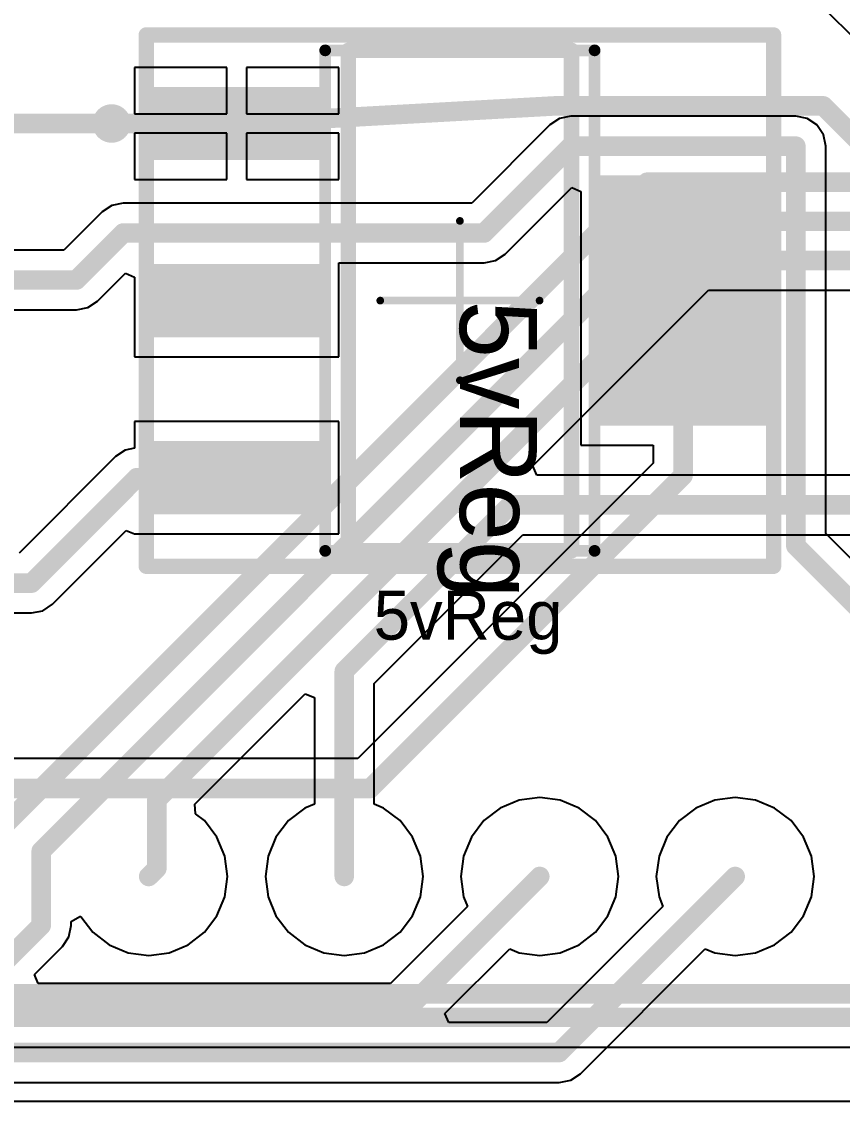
# Model space of a CAD drawing. Header units: millimetres. Extents: x 0 to 146, y 0 to 115.
# Drawn here: x 122.17 to 132.84, y 83.44 to 97.46 of the extents above; entities that cross this region are included whole.
import ezdxf

# ---------------------------------------------------------------- set-up
doc = ezdxf.new("R2010")
doc.units = ezdxf.units.MM
for name, color, linetype in [('BottomLayer', 5, 'Continuous'), ('BottomSolder', 6, 'Continuous'), ('Mechanical10', 56, 'Continuous'), ('Mechanical12', 56, 'Continuous'), ('Mechanical15', 56, 'Continuous'), ('MultiLayer', 9, 'Continuous'), ('PadHoleLayer', 156, 'Continuous'), ('TopLayer', 1, 'Continuous'), ('TopOverlay', 2, 'Continuous'), ('TopPaste', 8, 'Continuous'), ('TopSolder', 216, 'Continuous')]:
    doc.layers.add(name, color=color, linetype=linetype)

# ---------------------------------------------------------------- blocks, each defined once
blk = doc.blocks.new('T_____I___________LM1117MPX_3_3_NOPB_0_20')
at = {"layer": 'TopLayer'}
for points in [[(-1.625, 3.975), (1.625, 3.975), (1.625, 1.825), (-1.625, 1.825)], [(-2.775, -1.825), (-1.825, -1.825), (-1.825, -3.975), (-2.775, -3.975)], [(-0.475, -1.825), (0.475, -1.825), (0.475, -3.975), (-0.475, -3.975)], [(1.825, -1.825), (2.775, -1.825), (2.775, -3.975), (1.825, -3.975)]]:
    blk.add_hatch(color=1, dxfattribs=at).paths.add_polyline_path(points)
at = {"layer": 'TopPaste'}
for points in [[(-1.625, 3.975), (1.625, 3.975), (1.625, 1.825), (-1.625, 1.825)], [(-2.775, -1.825), (-1.825, -1.825), (-1.825, -3.975), (-2.775, -3.975)], [(-0.475, -1.825), (0.475, -1.825), (0.475, -3.975), (-0.475, -3.975)], [(1.825, -1.825), (2.775, -1.825), (2.775, -3.975), (1.825, -3.975)]]:
    blk.add_hatch(color=8, dxfattribs=at).paths.add_polyline_path(points)
at = {"layer": 'TopSolder'}
for points in [[(-1.625, 3.975), (1.625, 3.975), (1.625, 1.825), (-1.625, 1.825)], [(-2.775, -1.825), (-1.825, -1.825), (-1.825, -3.975), (-2.775, -3.975)], [(-0.475, -1.825), (0.475, -1.825), (0.475, -3.975), (-0.475, -3.975)], [(1.825, -1.825), (2.775, -1.825), (2.775, -3.975), (1.825, -3.975)]]:
    blk.add_hatch(color=216, dxfattribs=at).paths.add_polyline_path(points)
at = {"layer": 'Mechanical10', "const_width": 0.2}
for points in [[(3.45, 4.075), (-3.45, 4.075)], [(-3.45, -4.075), (-3.45, 4.075)], [(3.45, -4.075), (3.45, 4.075)], [(3.45, -4.075), (-3.45, -4.075)]]:
    blk.add_lwpolyline(points, dxfattribs=at)
at = {"layer": 'Mechanical10', "const_width": 0.1}
for points in [[(-3.5, 4.075, 1), (-3.4, 4.075, 1)], [(-3.5, 4.075, 1), (-3.4, 4.075, 1)], [(3.4, 4.075, 1), (3.5, 4.075, 1)], [(3.4, 4.075, 1), (3.5, 4.075, 1)], [(-3.5, -4.075, 1), (-3.4, -4.075, 1)], [(-3.5, -4.075, 1), (-3.4, -4.075, 1)], [(3.4, -4.075, 1), (3.5, -4.075, 1)], [(3.4, -4.075, 1), (3.5, -4.075, 1)]]:
    blk.add_lwpolyline(points, format="xyb", close=True, dxfattribs=at)
at = {"layer": 'Mechanical12', "const_width": 0.152}
for points in [[(3.25, 1.75), (-3.25, 1.75)], [(-3.25, -1.75), (-3.25, 1.75)], [(3.25, -1.75), (3.25, 1.75)], [(3.25, -1.75), (-3.25, -1.75)]]:
    blk.add_lwpolyline(points, dxfattribs=at)
at = {"layer": 'Mechanical12', "const_width": 0.0762}
for points in [[(-3.288, 1.75, 1), (-3.212, 1.75, 1)], [(-3.288, 1.75, 1), (-3.212, 1.75, 1)], [(3.212, 1.75, 1), (3.288, 1.75, 1)], [(3.212, 1.75, 1), (3.288, 1.75, 1)], [(-3.288, -1.75, 1), (-3.212, -1.75, 1)], [(-3.288, -1.75, 1), (-3.212, -1.75, 1)], [(3.212, -1.75, 1), (3.288, -1.75, 1)], [(3.212, -1.75, 1), (3.288, -1.75, 1)]]:
    blk.add_lwpolyline(points, format="xyb", close=True, dxfattribs=at)
at = {"layer": 'Mechanical15'}
for points, const_width in [([(3.45, 4.075), (-3.45, 4.075)], 0.2), ([(-3.45, -4.075), (-3.45, 4.075)], 0.2), ([(3.45, -4.075), (3.45, 4.075)], 0.2), ([(0, -1.035), (0, 1.035)], 0.1), ([(1.035, 0), (-1.035, 0)], 0.1), ([(3.45, -4.075), (-3.45, -4.075)], 0.2)]:
    blk.add_lwpolyline(points, dxfattribs=dict(at, const_width=const_width))
for points, const_width in [([(-3.5, 4.075, 1), (-3.4, 4.075, 1)], 0.1), ([(-3.5, 4.075, 1), (-3.4, 4.075, 1)], 0.1), ([(3.4, 4.075, 1), (3.5, 4.075, 1)], 0.1), ([(3.4, 4.075, 1), (3.5, 4.075, 1)], 0.1), ([(-0.025, 1.035, 1), (0.025, 1.035, 1)], 0.05), ([(-1.06, 0, 1), (-1.01, 0, 1)], 0.05), ([(1.01, 0, 1), (1.06, 0, 1)], 0.05), ([(-0.025, -1.035, 1), (0.025, -1.035, 1)], 0.05), ([(-3.5, -4.075, 1), (-3.4, -4.075, 1)], 0.1), ([(-3.5, -4.075, 1), (-3.4, -4.075, 1)], 0.1), ([(3.4, -4.075, 1), (3.5, -4.075, 1)], 0.1), ([(3.4, -4.075, 1), (3.5, -4.075, 1)], 0.1)]:
    blk.add_lwpolyline(points, format="xyb", close=True, dxfattribs=dict(at, const_width=const_width))
at = {"layer": 'TopOverlay', "const_width": 0.2}
for points in [[(3.25, 1.45), (-3.25, 1.45)], [(-3.25, -1.45), (-3.25, 1.45)], [(3.25, -1.45), (3.25, 1.45)], [(3.25, -1.45), (-3.25, -1.45)]]:
    blk.add_lwpolyline(points, dxfattribs=at)
at = {"layer": 'TopOverlay'}
for points, const_width in [([(-3.3, 1.45, 1), (-3.2, 1.45, 1)], 0.1), ([(-3.3, 1.45, 1), (-3.2, 1.45, 1)], 0.1), ([(3.2, 1.45, 1), (3.3, 1.45, 1)], 0.1), ([(3.2, 1.45, 1), (3.3, 1.45, 1)], 0.1), ([(-3.3, -1.45, 1), (-3.2, -1.45, 1)], 0.1), ([(-3.3, -1.45, 1), (-3.2, -1.45, 1)], 0.1), ([(3.2, -1.45, 1), (3.3, -1.45, 1)], 0.1), ([(3.2, -1.45, 1), (3.3, -1.45, 1)], 0.1), ([(-2.175, -4.525, 1), (-2.425, -4.525, 1)], 0.25), ([(-2.488, -4.525, 1), (-2.363, -4.525, 1)], 0.125), ([(-2.237, -4.525, 1), (-2.113, -4.525, 1)], 0.125)]:
    blk.add_lwpolyline(points, format="xyb", close=True, dxfattribs=dict(at, const_width=const_width))
at = {"layer": 'Mechanical10'}
blk.add_text('5vReg', height=1, dxfattribs=at).set_placement((0, 0))
blk = doc.blocks.new('ARDUINO_NANO_21')
at = {"layer": 'BottomLayer'}
h = blk.add_hatch(color=5, dxfattribs=at)
edge = h.paths.add_edge_path()
edge.add_arc((26.924, 1.524), 0.762, 0, 360)
h = blk.add_hatch(color=5, dxfattribs=at)
edge = h.paths.add_edge_path()
edge.add_arc((29.464, 1.524), 0.762, 0, 360)
h = blk.add_hatch(color=5, dxfattribs=at)
edge = h.paths.add_edge_path()
edge.add_arc((32.004, 1.524), 0.762, 0, 360)
h = blk.add_hatch(color=5, dxfattribs=at)
edge = h.paths.add_edge_path()
edge.add_arc((34.544, 1.524), 0.762, 0, 360)
at = {"layer": 'BottomSolder'}
h = blk.add_hatch(color=6, dxfattribs=at)
edge = h.paths.add_edge_path()
edge.add_arc((26.924, 1.524), 0.887, 0, 360)
h = blk.add_hatch(color=6, dxfattribs=at)
edge = h.paths.add_edge_path()
edge.add_arc((29.464, 1.524), 0.887, 0, 360)
h = blk.add_hatch(color=6, dxfattribs=at)
edge = h.paths.add_edge_path()
edge.add_arc((32.004, 1.524), 0.887, 0, 360)
h = blk.add_hatch(color=6, dxfattribs=at)
edge = h.paths.add_edge_path()
edge.add_arc((34.544, 1.524), 0.887, 0, 360)
at = {"layer": 'MultiLayer'}
h = blk.add_hatch(color=9, dxfattribs=at)
edge = h.paths.add_edge_path()
edge.add_arc((26.924, 1.524), 0.762, 0, 360)
h = blk.add_hatch(color=9, dxfattribs=at)
edge = h.paths.add_edge_path()
edge.add_arc((29.464, 1.524), 0.762, 0, 360)
h = blk.add_hatch(color=9, dxfattribs=at)
edge = h.paths.add_edge_path()
edge.add_arc((32.004, 1.524), 0.762, 0, 360)
h = blk.add_hatch(color=9, dxfattribs=at)
edge = h.paths.add_edge_path()
edge.add_arc((34.544, 1.524), 0.762, 0, 360)
at = {"layer": 'PadHoleLayer'}
h = blk.add_hatch(color=156, dxfattribs=at)
edge = h.paths.add_edge_path()
edge.add_arc((26.924, 1.524), 0.381, 0, 360)
h = blk.add_hatch(color=156, dxfattribs=at)
edge = h.paths.add_edge_path()
edge.add_arc((29.464, 1.524), 0.381, 0, 360)
h = blk.add_hatch(color=156, dxfattribs=at)
edge = h.paths.add_edge_path()
edge.add_arc((32.004, 1.524), 0.381, 0, 360)
h = blk.add_hatch(color=156, dxfattribs=at)
edge = h.paths.add_edge_path()
edge.add_arc((34.544, 1.524), 0.381, 0, 360)
at = {"layer": 'TopLayer'}
h = blk.add_hatch(color=1, dxfattribs=at)
edge = h.paths.add_edge_path()
edge.add_arc((26.924, 1.524), 0.762, 0, 360)
h = blk.add_hatch(color=1, dxfattribs=at)
edge = h.paths.add_edge_path()
edge.add_arc((29.464, 1.524), 0.762, 0, 360)
h = blk.add_hatch(color=1, dxfattribs=at)
edge = h.paths.add_edge_path()
edge.add_arc((32.004, 1.524), 0.762, 0, 360)
h = blk.add_hatch(color=1, dxfattribs=at)
edge = h.paths.add_edge_path()
edge.add_arc((34.544, 1.524), 0.762, 0, 360)
at = {"layer": 'TopSolder'}
h = blk.add_hatch(color=216, dxfattribs=at)
edge = h.paths.add_edge_path()
edge.add_arc((26.924, 1.524), 0.887, 0, 360)
h = blk.add_hatch(color=216, dxfattribs=at)
edge = h.paths.add_edge_path()
edge.add_arc((29.464, 1.524), 0.887, 0, 360)
h = blk.add_hatch(color=216, dxfattribs=at)
edge = h.paths.add_edge_path()
edge.add_arc((32.004, 1.524), 0.887, 0, 360)
h = blk.add_hatch(color=216, dxfattribs=at)
edge = h.paths.add_edge_path()
edge.add_arc((34.544, 1.524), 0.887, 0, 360)
at = {"layer": 'TopOverlay', "const_width": 0.254}
for points in [[(11.97, 0), (31.083, 0)], [(31.083, 0), (40.894, 0)]]:
    blk.add_lwpolyline(points, dxfattribs=at)
at = {"layer": 'TopOverlay', "const_width": 0.127}
blk.add_lwpolyline([(31.02, 0, 1), (31.147, 0, 1)], format="xyb", close=True, dxfattribs=at)
blk.add_lwpolyline([(31.02, 0, 1), (31.147, 0, 1)], format="xyb", close=True, dxfattribs=at)

msp = doc.modelspace()

# ---------------------------------------------------------------- linework, layer by layer
at = {"layer": 'BottomLayer'}
for p, q in [((128.817, 91.692), (131.098, 93.973)), ((131.098, 93.973), (140.528, 93.973)), ((128.866, 91.574), (128.817, 91.692)), ((136.249, 91.574), (128.866, 91.574)), ((126.753, 88.866), (128.685, 90.798)), ((128.685, 90.798), (140.601, 90.798)), ((126.753, 87.299), (126.753, 88.866)), ((124.426, 87.3), (125.859, 88.734)), ((125.859, 88.734), (125.977, 88.685)), ((125.977, 88.685), (125.977, 87.299)), ((128.905, 87.385), (128.64, 87.35)), ((129.17, 87.35), (128.905, 87.385)), ((131.445, 87.385), (131.18, 87.35)), ((131.71, 87.35), (131.445, 87.385)), ((124.434, 87.173), (124.426, 87.3)), ((125.853, 87.247), (125.64, 87.085)), ((125.977, 87.299), (125.853, 87.247)), ((126.877, 87.247), (126.753, 87.299)), ((127.09, 87.085), (126.877, 87.247)), ((128.393, 87.247), (128.18, 87.085)), ((128.64, 87.35), (128.393, 87.247)), ((129.417, 87.247), (129.17, 87.35)), ((129.63, 87.085), (129.417, 87.247)), ((130.933, 87.247), (130.72, 87.085)), ((131.18, 87.35), (130.933, 87.247)), ((131.957, 87.247), (131.71, 87.35)), ((132.17, 87.085), (131.957, 87.247)), ((124.55, 87.085), (124.434, 87.173)), ((124.712, 86.872), (124.55, 87.085)), ((125.64, 87.085), (125.478, 86.872)), ((127.252, 86.872), (127.09, 87.085)), ((128.18, 87.085), (128.018, 86.872)), ((129.792, 86.872), (129.63, 87.085)), ((130.72, 87.085), (130.558, 86.872)), ((132.332, 86.872), (132.17, 87.085)), ((124.815, 86.625), (124.712, 86.872)), ((125.478, 86.872), (125.375, 86.625)), ((127.355, 86.625), (127.252, 86.872)), ((128.018, 86.872), (127.915, 86.625)), ((129.895, 86.625), (129.792, 86.872)), ((130.558, 86.872), (130.455, 86.625)), ((132.435, 86.625), (132.332, 86.872)), ((124.85, 86.36), (124.815, 86.625)), ((125.375, 86.625), (125.34, 86.36)), ((127.39, 86.36), (127.355, 86.625)), ((127.915, 86.625), (127.88, 86.36)), ((129.93, 86.36), (129.895, 86.625)), ((130.455, 86.625), (130.42, 86.36)), ((132.47, 86.36), (132.435, 86.625)), ((124.815, 86.095), (124.85, 86.36)), ((125.34, 86.36), (125.375, 86.095)), ((127.355, 86.095), (127.39, 86.36)), ((127.88, 86.36), (127.915, 86.095)), ((129.895, 86.095), (129.93, 86.36)), ((130.42, 86.36), (130.455, 86.095)), ((132.435, 86.095), (132.47, 86.36)), ((124.712, 85.848), (124.815, 86.095)), ((125.375, 86.095), (125.478, 85.848)), ((127.966, 85.971), (126.966, 84.97)), ((127.252, 85.848), (127.355, 86.095)), ((127.915, 86.095), (127.966, 85.971)), ((130.506, 85.971), (128.998, 84.462)), ((129.792, 85.848), (129.895, 86.095)), ((130.455, 86.095), (130.506, 85.971)), ((132.332, 85.848), (132.435, 86.095)), ((122.816, 85.776), (122.93, 85.841)), ((122.93, 85.841), (122.943, 85.84)), ((122.943, 85.84), (123.1, 85.635)), ((124.55, 85.635), (124.712, 85.848)), ((125.478, 85.848), (125.64, 85.635)), ((127.09, 85.635), (127.252, 85.848)), ((129.63, 85.635), (129.792, 85.848)), ((132.17, 85.635), (132.332, 85.848)), ((122.787, 85.576), (122.816, 85.725)), ((122.816, 85.725), (122.816, 85.776)), ((122.703, 85.45), (122.787, 85.576)), ((123.1, 85.635), (123.313, 85.473)), ((124.337, 85.473), (124.55, 85.635)), ((125.64, 85.635), (125.853, 85.473)), ((126.877, 85.473), (127.09, 85.635)), ((129.417, 85.473), (129.63, 85.635)), ((131.957, 85.473), (132.17, 85.635)), ((122.34, 85.088), (122.703, 85.45)), ((123.313, 85.473), (123.56, 85.37)), ((124.09, 85.37), (124.337, 85.473)), ((125.853, 85.473), (126.1, 85.37)), ((126.63, 85.37), (126.877, 85.473)), ((127.674, 84.58), (128.516, 85.421)), ((128.516, 85.421), (128.64, 85.37)), ((129.17, 85.37), (129.417, 85.473)), ((129.434, 83.799), (131.056, 85.421)), ((131.056, 85.421), (131.18, 85.37)), ((131.71, 85.37), (131.957, 85.473)), ((123.56, 85.37), (123.825, 85.335)), ((123.825, 85.335), (124.09, 85.37)), ((126.1, 85.37), (126.365, 85.335)), ((126.365, 85.335), (126.63, 85.37)), ((128.64, 85.37), (128.905, 85.335)), ((128.905, 85.335), (129.17, 85.37)), ((131.18, 85.37), (131.445, 85.335)), ((131.445, 85.335), (131.71, 85.37)), ((122.389, 84.97), (122.34, 85.088)), ((126.966, 84.97), (122.389, 84.97)), ((127.723, 84.462), (127.674, 84.58)), ((128.998, 84.462), (127.723, 84.462)), ((129.308, 83.715), (129.434, 83.799)), ((88.519, 83.686), (129.159, 83.686)), ((129.159, 83.686), (129.308, 83.715)), ((140.843, 83.439), (87.884, 83.439))]:
    msp.add_line(p, q, dxfattribs=at)
at = {"layer": 'BottomLayer', "const_width": 0.254}
for points in [[(121.285, 86.36), (130.302, 95.377)], [(130.302, 95.377), (140.716, 95.377)], [(122.428, 86.69), (130.607, 94.869)], [(130.607, 94.869), (144.792, 94.869)], [(123.93, 87.354), (130.937, 94.361)], [(130.937, 94.361), (140.851, 94.361)], [(126.365, 89.027), (128.524, 91.186)], [(128.524, 91.186), (141.605, 91.186)], [(126.365, 86.36), (126.365, 89.027)], [(123.93, 86.465), (123.93, 87.354)], [(122.428, 85.725), (122.428, 86.69)], [(123.825, 86.36), (123.93, 86.465)], [(127.127, 84.582), (128.905, 86.36)], [(129.159, 84.074), (131.445, 86.36)], [(121.793, 85.09), (122.428, 85.725)], [(113.817, 84.582), (127.127, 84.582)], [(88.519, 84.074), (129.159, 84.074)]]:
    msp.add_lwpolyline(points, dxfattribs=at)
at = {"layer": 'BottomLayer', "const_width": 0.127}
for points in [[(130.238, 95.377, 1), (130.365, 95.377, 1)], [(130.238, 95.377, 1), (130.365, 95.377, 1)], [(130.543, 94.869, 1), (130.67, 94.869, 1)], [(130.543, 94.869, 1), (130.67, 94.869, 1)], [(130.874, 94.361, 1), (131, 94.361, 1)], [(130.874, 94.361, 1), (131, 94.361, 1)], [(128.46, 91.186, 1), (128.588, 91.186, 1)], [(128.46, 91.186, 1), (128.588, 91.186, 1)], [(126.302, 89.027, 1), (126.428, 89.027, 1)], [(126.302, 89.027, 1), (126.428, 89.027, 1)], [(123.867, 87.354, 1), (123.994, 87.354, 1)], [(123.867, 87.354, 1), (123.994, 87.354, 1)], [(122.365, 86.69, 1), (122.492, 86.69, 1)], [(122.365, 86.69, 1), (122.492, 86.69, 1)], [(123.867, 86.465, 1), (123.994, 86.465, 1)], [(123.867, 86.465, 1), (123.994, 86.465, 1)], [(123.761, 86.36, 1), (123.888, 86.36, 1)], [(126.302, 86.36, 1), (126.428, 86.36, 1)], [(128.841, 86.36, 1), (128.969, 86.36, 1)], [(131.381, 86.36, 1), (131.508, 86.36, 1)], [(122.365, 85.725, 1), (122.492, 85.725, 1)], [(122.365, 85.725, 1), (122.492, 85.725, 1)], [(127.064, 84.582, 1), (127.191, 84.582, 1)], [(127.064, 84.582, 1), (127.191, 84.582, 1)], [(129.095, 84.074, 1), (129.222, 84.074, 1)], [(129.095, 84.074, 1), (129.222, 84.074, 1)]]:
    msp.add_lwpolyline(points, format="xyb", close=True, dxfattribs=at)
at = {"layer": 'TopLayer'}
for p, q in [((130.027, 100.208), (136.679, 93.556)), ((124.841, 96.868), (123.639, 96.868)), ((123.639, 96.868), (123.639, 96.266)), ((124.841, 96.266), (124.841, 96.868)), ((126.297, 96.868), (125.095, 96.868)), ((125.095, 96.868), (125.095, 96.266)), ((126.297, 96.266), (126.297, 96.868)), ((123.639, 96.266), (124.841, 96.266)), ((125.095, 96.266), (126.297, 96.266)), ((129.163, 96.204), (129.037, 96.12)), ((129.311, 96.233), (129.163, 96.204)), ((132.232, 96.233), (129.311, 96.233)), ((132.381, 96.204), (132.232, 96.233)), ((132.507, 96.12), (132.381, 96.204)), ((129.037, 96.12), (128.022, 95.105)), ((132.591, 95.994), (132.507, 96.12)), ((124.841, 96.012), (123.639, 96.012)), ((123.639, 96.012), (123.639, 95.41)), ((124.841, 95.41), (124.841, 96.012)), ((126.297, 96.012), (125.095, 96.012)), ((125.095, 96.012), (125.095, 95.41)), ((126.297, 95.41), (126.297, 96.012)), ((132.621, 95.845), (132.591, 95.994)), ((132.621, 90.814), (132.621, 95.845)), ((123.639, 95.41), (124.841, 95.41)), ((125.095, 95.41), (126.297, 95.41)), ((128.458, 94.442), (129.322, 95.306)), ((129.322, 95.306), (129.439, 95.257)), ((129.439, 95.257), (129.439, 91.96)), ((123.495, 95.105), (123.346, 95.075)), ((128.022, 95.105), (123.495, 95.105)), ((123.22, 94.991), (122.724, 94.495)), ((123.346, 95.075), (123.22, 94.991)), ((122.724, 94.495), (121.793, 94.495)), ((128.332, 94.358), (128.458, 94.442)), ((126.297, 93.11), (126.297, 94.328)), ((126.297, 94.328), (128.183, 94.328)), ((128.183, 94.328), (128.332, 94.358)), ((123.16, 93.832), (123.522, 94.194)), ((123.522, 94.194), (123.639, 94.145)), ((123.639, 94.145), (123.639, 93.11)), ((123.034, 93.748), (123.16, 93.832)), ((121.793, 93.719), (122.885, 93.719)), ((122.885, 93.719), (123.034, 93.748)), ((123.639, 93.11), (126.297, 93.11)), ((126.297, 92.268), (123.639, 92.268)), ((123.639, 92.268), (123.639, 91.921)), ((126.297, 90.81), (126.297, 92.268)), ((123.521, 91.898), (123.395, 91.814)), ((123.639, 91.921), (123.521, 91.898)), ((129.439, 91.96), (130.38, 91.96)), ((130.38, 91.96), (130.38, 91.728)), ((123.395, 91.814), (122.14, 90.558)), ((130.38, 91.728), (126.543, 87.891)), ((122.576, 89.895), (123.534, 90.854)), ((123.534, 90.854), (123.639, 90.81)), ((123.639, 90.81), (123.639, 90.81)), ((123.639, 90.81), (126.297, 90.81)), ((136.136, 87.299), (132.621, 90.814)), ((122.45, 89.811), (122.576, 89.895)), ((116.332, 89.782), (122.301, 89.782)), ((122.301, 89.782), (122.45, 89.811)), ((126.543, 87.891), (104.355, 87.891)), ((112.954, 84.143), (139.852, 84.143)), ((140.843, 83.439), (87.884, 83.439))]:
    msp.add_line(p, q, dxfattribs=at)
at = {"layer": 'TopLayer', "const_width": 0.254}
for points in [[(124.968, 96.139), (129.108, 96.368)], [(129.108, 96.368), (132.588, 96.368)], [(132.588, 96.368), (136.373, 92.583)], [(119.761, 96.139), (124.968, 96.139)], [(128.183, 94.717), (129.311, 95.845)], [(129.311, 95.845), (132.232, 95.845)], [(132.232, 90.653), (132.232, 95.845)], [(122.885, 94.107), (123.495, 94.717)], [(123.495, 94.717), (128.183, 94.717)], [(120.523, 94.107), (122.885, 94.107)], [(130.768, 91.567), (130.768, 93.839)], [(122.301, 90.17), (123.67, 91.539)], [(123.67, 91.539), (124.968, 91.539)], [(126.704, 87.503), (130.768, 91.567)], [(132.232, 90.653), (136.525, 86.36)], [(116.332, 90.17), (122.301, 90.17)], [(98.044, 87.503), (126.704, 87.503)], [(112.954, 84.531), (139.852, 84.531)]]:
    msp.add_lwpolyline(points, dxfattribs=at)
at = {"layer": 'TopLayer', "const_width": 0.127}
for points in [[(129.045, 96.368, 1), (129.172, 96.368, 1)], [(129.045, 96.368, 1), (129.172, 96.368, 1)], [(132.524, 96.368, 1), (132.651, 96.368, 1)], [(132.524, 96.368, 1), (132.651, 96.368, 1)], [(124.904, 96.139, 1), (125.031, 96.139, 1)], [(124.904, 96.139, 1), (125.031, 96.139, 1)], [(129.248, 95.845, 1), (129.375, 95.845, 1)], [(129.248, 95.845, 1), (129.375, 95.845, 1)], [(132.169, 95.845, 1), (132.296, 95.845, 1)], [(132.169, 95.845, 1), (132.296, 95.845, 1)], [(123.431, 94.717, 1), (123.558, 94.717, 1)], [(123.431, 94.717, 1), (123.558, 94.717, 1)], [(128.119, 94.717, 1), (128.246, 94.717, 1)], [(128.119, 94.717, 1), (128.246, 94.717, 1)], [(122.822, 94.107, 1), (122.949, 94.107, 1)], [(122.822, 94.107, 1), (122.949, 94.107, 1)], [(130.704, 93.839, 1), (130.831, 93.839, 1)], [(123.606, 91.539, 1), (123.733, 91.539, 1)], [(123.606, 91.539, 1), (123.733, 91.539, 1)], [(124.904, 91.539, 1), (125.031, 91.539, 1)], [(130.704, 91.567, 1), (130.831, 91.567, 1)], [(130.704, 91.567, 1), (130.831, 91.567, 1)], [(132.169, 90.653, 1), (132.296, 90.653, 1)], [(132.169, 90.653, 1), (132.296, 90.653, 1)], [(122.237, 90.17, 1), (122.365, 90.17, 1)], [(122.237, 90.17, 1), (122.365, 90.17, 1)], [(126.64, 87.503, 1), (126.767, 87.503, 1)], [(126.64, 87.503, 1), (126.767, 87.503, 1)]]:
    msp.add_lwpolyline(points, format="xyb", close=True, dxfattribs=at)

# ---------------------------------------------------------------- block references
for name, p, rotation in [('ARDUINO_NANO_21', (96.901, 84.836), 360), ('T_____I___________LM1117MPX_3_3_NOPB_0_20', (127.868, 93.839), 270)]:
    msp.add_blockref(name, p, dxfattribs=dict(rotation=rotation))

# ---------------------------------------------------------------- texts
at = {"layer": 'TopOverlay'}
msp.add_text('5vReg', height=0.635, dxfattribs=at).set_placement((126.747, 89.436))

doc.saveas('drawing.dxf')
